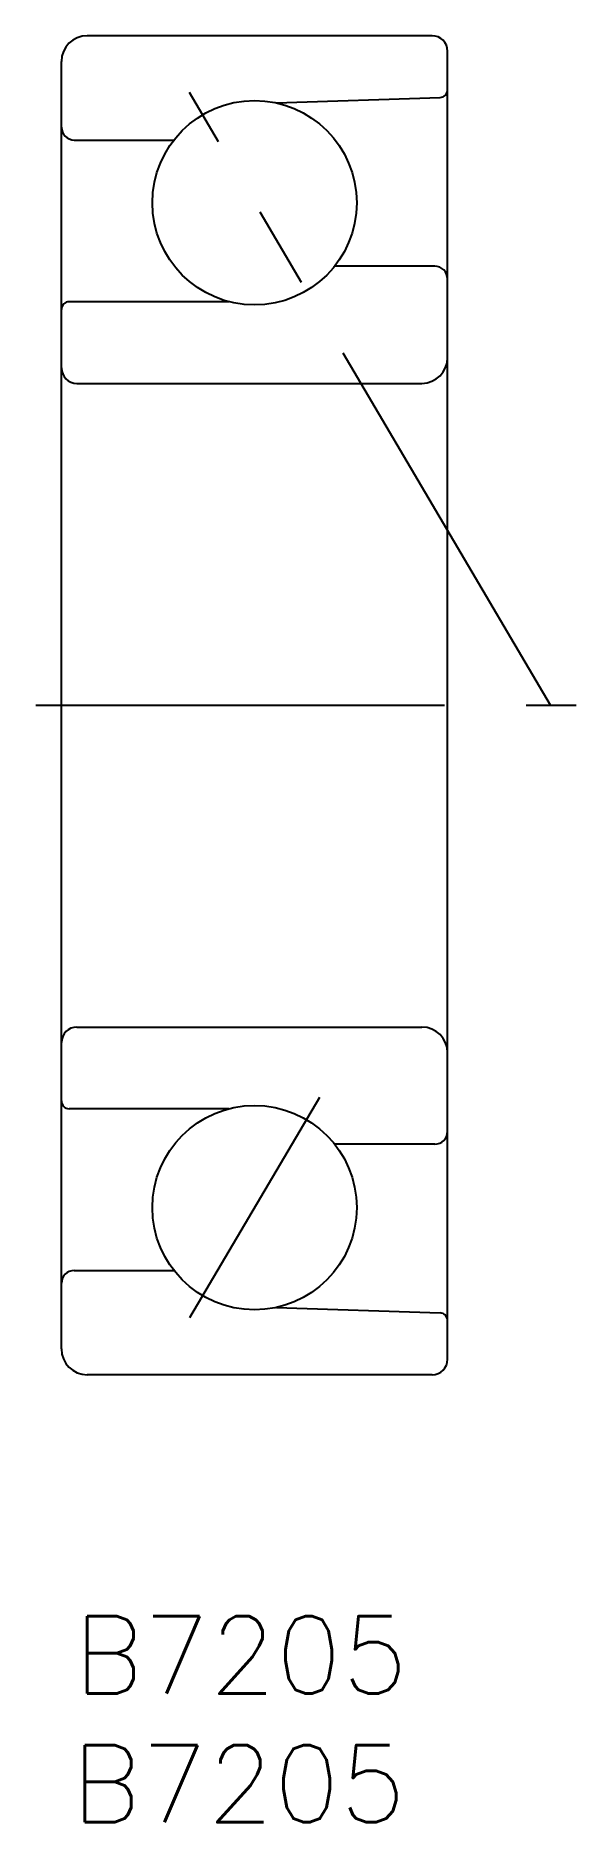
# Model space of a CAD drawing. Extents: x -1 to 20, y -7.5 to 61.9.
import ezdxf
from ezdxf.enums import TextEntityAlignment as Align

# ---------------------------------------------------------------- set-up
doc = ezdxf.new("R2010")
doc.units = 0
doc.header["$LTSCALE"] = 0.5
doc.linetypes.add('CENTER', pattern=[50.8, 31.75, -6.35, 6.35, -6.35])
for name, color, linetype in [('MSM_CENTER', 1, 'CENTER'), ('MSM_CONTINUOUS', 7, 'CONTINUOUS'), ('MSM_PART_NUMBER', 7, 'CONTINUOUS')]:
    doc.layers.add(name, color=color, linetype=linetype)
doc.styles.get("Standard").update_dxf_attribs({"font": 'txt.shx', "height": 3, "bigfont": 'bigfont.shx'})

msp = doc.modelspace()

# ---------------------------------------------------------------- linework, layer by layer
at = {"layer": 'MSM_CENTER'}
for p, q in [((19, 35.881), (4.977, 59.673)), ((-1, 35.881), (20, 35.881)), ((10.023, 20.649), (4.977, 12.088))]:
    msp.add_line(p, q, dxfattribs=at)
at = {"layer": 'MSM_CONTINUOUS'}
for p, q in [((14.4, 61.881), (1, 61.881)), ((15, 10.481), (15, 61.281)), ((0, 10.881), (0, 60.881)), ((8.351, 59.269), (14.71, 59.481)), ((0.5, 57.831), (4.368, 57.831)), ((14.5, 52.931), (10.613, 52.931)), ((6.505, 51.551), (0.3, 51.551)), ((0.6, 48.381), (14, 48.381)), ((15, 35.881), (15, 35.881)), ((0.6, 23.381), (14, 23.381)), ((15, 23.181), (15, 23.181)), ((6.505, 20.211), (0.3, 20.211)), ((14.5, 18.831), (10.613, 18.831)), ((0.5, 13.931), (4.368, 13.931)), ((8.351, 12.492), (14.71, 12.28)), ((14.4, 9.881), (1, 9.881))]:
    msp.add_line(p, q, dxfattribs=at)
for centre in [(7.5, 55.393), (7.5, 16.369)]:
    msp.add_circle(centre, 3.969, dxfattribs=at)
for centre, radius, start, end in [((1, 60.881), 1, 90, 180), ((14.4, 61.281), 0.6, 0, 90), ((14.7, 59.781), 0.3, 271.90833, 0), ((0.5, 58.331), 0.5, 180, 270), ((14.5, 52.431), 0.5, 0, 90), ((0.3, 51.251), 0.3, 90, 180), ((14, 49.381), 1, 270, 0), ((0.6, 48.981), 0.6, 180, 270), ((0.6, 22.781), 0.6, 90, 180), ((14, 22.381), 1, 0, 90), ((0.3, 20.511), 0.3, 180, 270), ((14.5, 19.331), 0.5, 270, 0), ((0.5, 13.431), 0.5, 90, 180), ((14.7, 11.98), 0.3, 0, 88.09167), ((1, 10.881), 1, 180, 270), ((14.4, 10.481), 0.6, 270, 0)]:
    msp.add_arc(centre, radius, start, end, dxfattribs=at)

# ---------------------------------------------------------------- texts
at = {"layer": 'MSM_PART_NUMBER'}
for p in [(6.973, -3.4), (6.89, -8.4)]:
    msp.add_text('B7205', height=3, dxfattribs=at).set_placement(p, align=Align.BOTTOM_CENTER)

doc.saveas('drawing.dxf')
